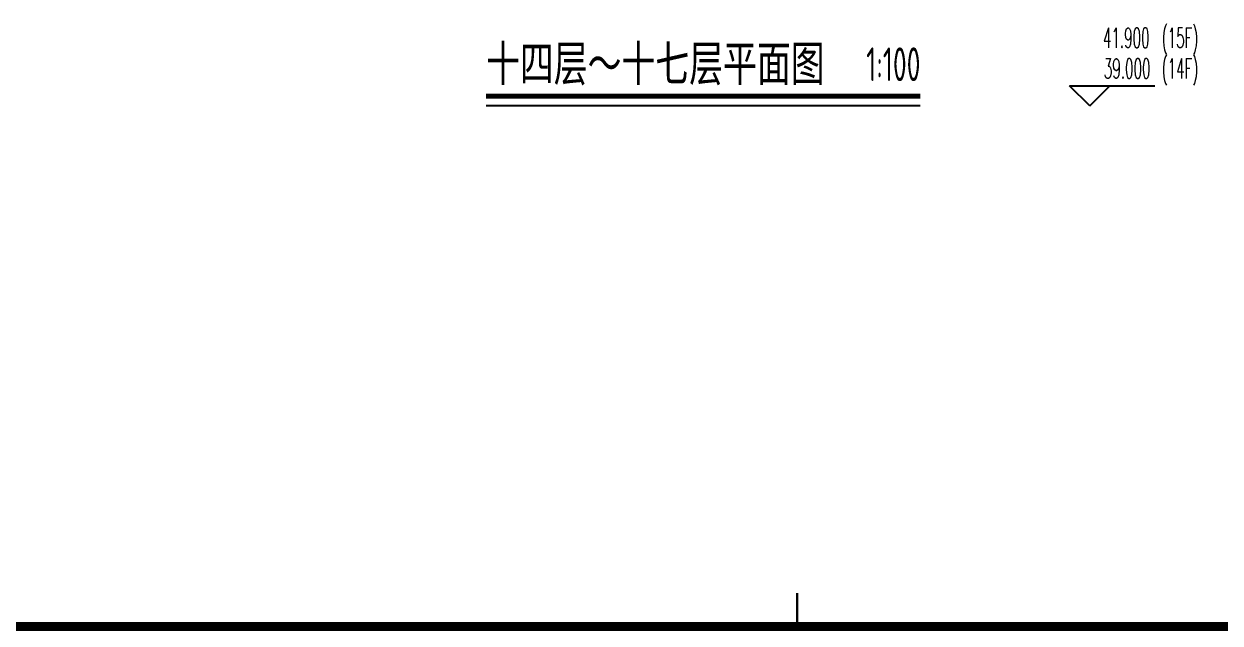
# Model space of a CAD drawing. Extents: x -59851 to 653804, y -249523 to 437614.
# Drawn here: x -29246 to -11514, y -70249 to -61372 of the extents above; entities that cross this region are included whole.
import ezdxf
from ezdxf.enums import TextEntityAlignment as Align

# ---------------------------------------------------------------- set-up
doc = ezdxf.new("R2010")
doc.units = 0
doc.header["$LTSCALE"] = 1000
doc.header["$MEASUREMENT"] = 0
for name, color, linetype in [('DIM_ELEV', 3, 'Continuous'), ('DIM_SYMB', 3, 'Continuous'), ('LABEL_FIXBOX_PM', 7, 'Continuous'), ('LABEL_TXT_PM', 1, 'Continuous'), ('PUB_TEXT', 7, 'Continuous')]:
    doc.layers.add(name, color=color, linetype=linetype)
doc.styles.add('_TCH_DIM', font='SIMPLEX.shx', dxfattribs={"width": 0.7, "bigfont": 'GBCBIG.shx'})
doc.styles.add('LABEL_TXT_PM', font='pm_njadri_romans1.shx', dxfattribs={"width": 0.7, "bigfont": 'pm_njadri_hztxt.shx'})
doc.styles.get("Standard").update_dxf_attribs({"font": 'gbenor.shx', "width": 0.7, "bigfont": 'gbcbig.shx'})
doc.styles.add('黑体', font='simhei.ttf', dxfattribs={"width": 0.7})

# ---------------------------------------------------------------- blocks, each defined once
blk = doc.blocks.new('PMSheet_A1_20150113_5-3892016032414355901')
at = {"layer": 'LABEL_FIXBOX_PM', "const_width": 1.4}
blk.add_lwpolyline([(831, 584), (25, 584), (25, 10), (831, 10)], close=True, dxfattribs=at)
at = {"layer": 'LABEL_FIXBOX_PM', "const_width": 0.35}
blk.add_lwpolyline([(420.5, 15), (420.5, 0)], dxfattribs=at)
at = {"layer": 'LABEL_TXT_PM', "style": 'LABEL_TXT_PM'}
for tag, height, width, p in [('修改图应说明理由', 4.5, 0.7, (788.35, 468.8)), ('出图章签名', 4.5, 0.7, (759.46, 338.09)), ('建设单位_U01', 4.5, 0.7, (800.9, 212.14)), ('建设单位', 4.5, 0.7, (800.9, 210.2)), ('建设单位_D01', 4.5, 0.7, (800.9, 207.4)), ('项目名称_U01', 4.5, 0.7, (800.9, 200.42)), ('项目名称', 4.5, 0.7, (800.9, 198.19)), ('项目名称_D01', 4.5, 0.7, (800.9, 195.3)), ('设计编号', 4.5, 0.6, (780.76, 187.9)), ('分项号', 4.5, 0.6, (820.26, 188)), ('项目经理', 4.5, 0.7, (780.26, 172)), ('项目经理签名', 4.5, 0.7, (810.18, 172.26)), ('审定', 4.5, 0.7, (780.26, 163.9)), ('审定签名', 4.5, 0.7, (810.18, 164.16)), ('审核', 4.5, 0.7, (780.26, 156)), ('审核签名', 4.5, 0.7, (810.18, 156.26)), ('项目负责', 4.5, 0.7, (780.26, 148)), ('项目负责签名', 4.5, 0.7, (810.18, 148.26)), ('专业负责', 4.5, 0.7, (780.26, 140)), ('专业负责签名', 4.5, 0.7, (810.18, 140.26)), ('校对', 4.5, 0.7, (780.26, 131.9)), ('校对签名', 4.5, 0.7, (810.18, 132.16)), ('设计', 4.5, 0.7, (780.26, 124)), ('设计签名', 4.5, 0.7, (810.18, 124.26)), ('绘制', 4.5, 0.7, (780.26, 115.9)), ('绘制签名', 4.5, 0.7, (810.18, 116.16)), ('方案_01签名', 4.5, 0.7, (810.18, 96.16)), ('方案_01', 4.5, 0.7, (780.26, 95.9)), ('方案_02', 4.5, 0.7, (780.26, 87.9)), ('方案_02签名', 4.5, 0.7, (810.18, 88.16)), ('方案_03签名', 4.5, 0.7, (810.2, 80.16)), ('方案_03', 4.5, 0.7, (780.29, 79.9)), ('方案_04', 4.5, 0.7, (780.26, 71.9)), ('方案_04签名', 4.5, 0.7, (810.18, 72.16)), ('图名_U02', 4.5, 0.7, (790.5, 60.2)), ('图名_U01', 4.5, 0.7, (790.5, 54.2)), ('图名', 4.5, 0.7, (790.5, 47.96)), ('图名_D01', 4.5, 0.7, (790.5, 42.4)), ('图名_D02', 4.5, 0.7, (790.5, 37)), ('版本号', 3.5, 0.7, (820.27, 20.95)), ('图号', 3.5, 0.7, (760.97, 20.95)), ('图档号', 3.5, 0.7, (781.1, 20.95)), ('日期', 3.5, 0.7, (801.07, 20.95))]:
    blk.add_attdef(tag, text='', height=height, dxfattribs=dict(at, width=width)).set_placement(p, align=Align.CENTER)

msp = doc.modelspace()

# ---------------------------------------------------------------- linework, layer by layer
at = {"layer": 'DIM_ELEV'}
for p, q in [((-13445.5, -62586.5), (-13745.5, -62286.5)), ((-13745.5, -62286.5), (-12479.5, -62286.5)), ((-13445.5, -62586.5), (-13145.5, -62286.5))]:
    msp.add_line(p, q, dxfattribs=at)
at = {"layer": 'DIM_SYMB', "const_width": 70}
msp.add_lwpolyline([(-22395.5, -62441.9), (-15959, -62441.9)], dxfattribs=at)
at = {"layer": 'DIM_SYMB'}
msp.add_lwpolyline([(-22395.5, -62581.9), (-15959, -62581.9)], dxfattribs=at)

# ---------------------------------------------------------------- block references
at = {"xscale": 100, "yscale": 100, "zscale": 100}
msp.add_blockref('PMSheet_A1_20150113_5-3892016032414355901', (-59833.4, -71305.4), dxfattribs=at)

# ---------------------------------------------------------------- texts
at = {"layer": 'PUB_TEXT'}
for s, height, style, width, p in [('41.900', 297.5, '_TCH_DIM', 0.494118, (-13251.5, -61726.5)), ('(15F)', 297.5, '_TCH_DIM', 0.494118, (-12379.5, -61726.5)), ('十四层～十七层平面图', 525.74, '黑体', 0.7, (-22395.5, -62219.2)), ('39.000', 297.5, '_TCH_DIM', 0.494118, (-13237.5, -62181.5)), ('(14F)', 297.5, '_TCH_DIM', 0.494118, (-12379.5, -62181.5))]:
    msp.add_text(s, height=height, dxfattribs=dict(at, style=style, width=width)).set_placement(p)
at = {"layer": 'PUB_TEXT', "width": 0.7}
msp.add_text('1:100', height=500, dxfattribs=at).set_placement((-16759.2, -62219.2))

doc.saveas('drawing.dxf')
